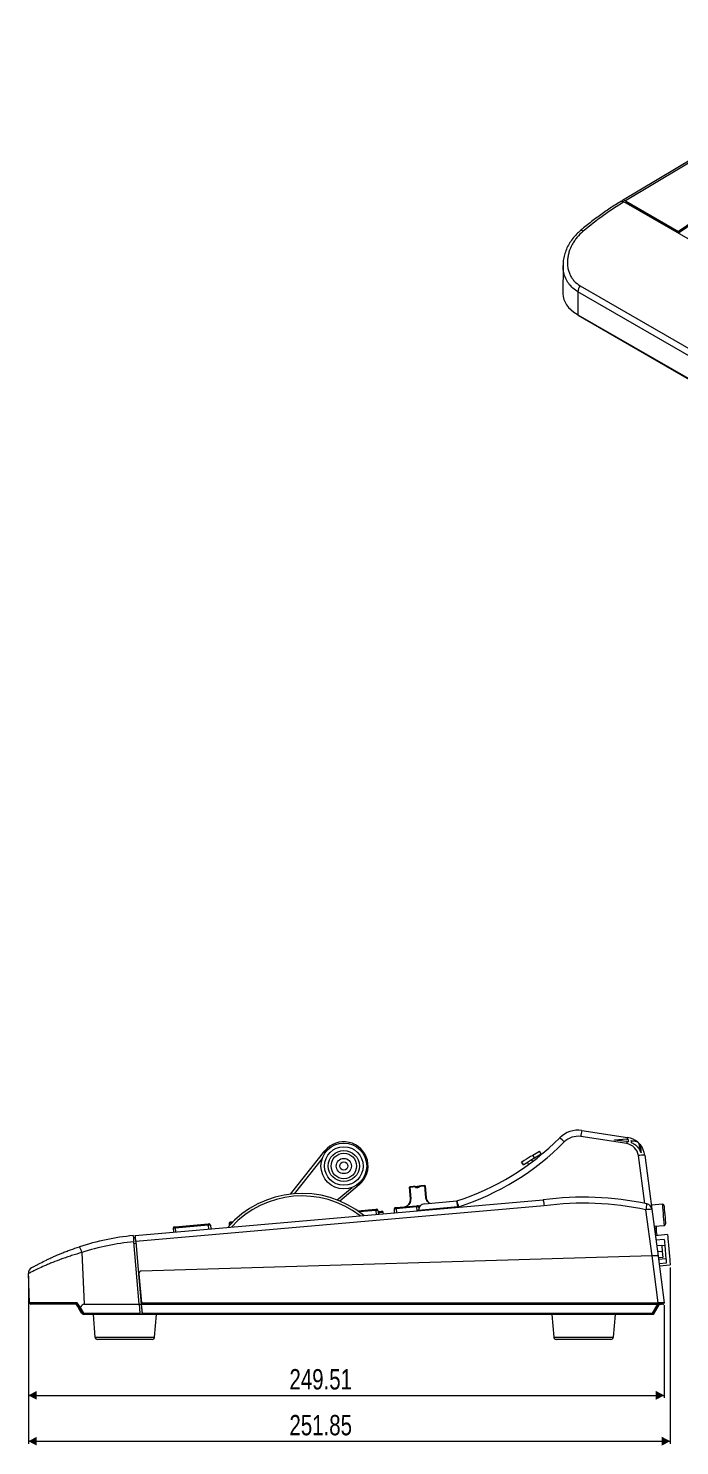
# Model space of a CAD drawing. Header units: millimetres. Extents: x 56 to 1167, y 133 to 726.
# Drawn here: x 498 to 754, y 133 to 690 of the extents above; entities that cross this region are included whole.
import ezdxf

# ---------------------------------------------------------------- set-up
doc = ezdxf.new("R2010")
doc.units = ezdxf.units.MM
doc.styles.add('SLDTEXTSTYLE0', font='TXT', dxfattribs={"width": 0.75})
doc.dimstyles.new('SLDDIMSTYLE1', dxfattribs={"dimtxt": 8, "dimasz": 3.302, "dimexe": 0, "dimexo": 0.0625, "dimgap": 2, "dimtad": 1, "dimrnd": 1e-09, "dimzin": 12, "dimdsep": 46, "dimtxsty": 'SLDTEXTSTYLE0', "dimsah": 1, "dimcen": 0.09, "dimadec": 0, "dimazin": 3, "dimtfac": 1, "dimtofl": 0, "dimtmove": 0, "dimatfit": 3, "dimfxl": 1, "dimfrac": 2, "dimtolj": 1, "dimtzin": 12, "dimarcsym": 0})

# ---------------------------------------------------------------- blocks, each defined once
blk = doc.blocks.new('_D_5')
at = {"color": 7, "linetype": 'Continuous', "lineweight": 0}
for p, q in [((498.32, 199.99), (498.32, 152.19)), ((747.82, 188.55), (747.82, 152.19)), ((498.32, 153.19), (747.82, 153.19))]:
    blk.add_line(p, q, dxfattribs=at)
for points in [[(498.32, 153.19), (501.62, 151.44), (501.62, 154.94)], [(747.82, 153.19), (744.52, 154.94), (744.52, 151.44)]]:
    blk.add_solid(points, dxfattribs=at)
at = {"color": 7, "linetype": 'Continuous', "lineweight": 0, "insert": (600.76, 163.5), "char_height": 8, "attachment_point": 1, "style": 'SLDTEXTSTYLE0'}
blk.add_mtext('249.51', dxfattribs=at)
blk = doc.blocks.new('_D_6')
at = {"color": 7, "linetype": 'Continuous', "lineweight": 0}
for p, q in [((750.17, 203.44), (750.17, 134.19)), ((498.32, 199.99), (498.32, 134.19)), ((498.32, 135.19), (750.17, 135.19))]:
    blk.add_line(p, q, dxfattribs=at)
for points in [[(498.32, 135.19), (501.62, 133.44), (501.62, 136.94)], [(750.17, 135.19), (746.87, 136.94), (746.87, 133.44)]]:
    blk.add_solid(points, dxfattribs=at)
at = {"color": 7, "linetype": 'Continuous', "lineweight": 0, "insert": (600.76, 145.5), "char_height": 8, "attachment_point": 1, "style": 'SLDTEXTSTYLE0'}
blk.add_mtext('251.85', dxfattribs=at)

msp = doc.modelspace()

# ---------------------------------------------------------------- linework, layer by layer
at = {"color": 7, "linetype": 'Continuous', "lineweight": 15}
for p, q in [((844.443, 690.007), (731.412, 622.394)), ((832.003, 663.549), (753.422, 610.247)), ((832.052, 662.927), (753.471, 609.624)), ((1007.501, 462.856), (732.029, 621.883)), ((732.633, 622.248), (753.422, 610.247)), ((753.471, 609.624), (733.225, 621.312)), ((753.471, 609.624), (753.422, 610.247)), ((708.109, 596.919), (708.078, 585.766)), ((713.976, 586.527), (713.951, 577.54)), ((787.363, 544.162), (713.976, 586.527)), ((714.868, 588.905), (788.254, 546.54)), ((713.789, 577.494), (714.055, 577.328)), ((713.951, 577.54), (787.87, 534.868)), ((714.055, 577.328), (787.973, 534.656)), ((715.459, 257.186), (733.478, 254.404)), ((733.087, 252.042), (715.068, 254.824)), ((730.807, 253.739), (730.861, 253.122)), ((737.864, 252.204), (738.08, 249.738)), ((601.183, 232.228), (614.674, 249.173)), ((696.232, 245.057), (695.832, 245.709)), ((696.302, 247.523), (698.9, 249.12)), ((696.982, 246.416), (696.302, 247.523)), ((696.982, 246.416), (699.581, 248.012)), ((699.581, 248.012), (698.9, 249.12)), ((740.172, 228.552), (737.701, 247.324)), ((740.189, 247.542), (742.992, 226.252)), ((691.871, 244.802), (692.551, 243.694)), ((692.551, 243.694), (691.871, 244.802)), ((694.128, 244.662), (694.621, 243.86)), ((694.223, 243.581), (694.223, 243.573)), ((628.22, 235.985), (620.515, 229.506)), ((648.215, 230.402), (647.823, 234.884)), ((647.951, 235.038), (647.851, 234.918)), ((647.937, 234.894), (648.329, 230.412)), ((649.947, 235.271), (651.84, 235.437)), ((651.658, 235.22), (650.164, 235.089)), ((650.19, 234.79), (650.164, 235.089)), ((651.658, 235.22), (651.684, 234.921)), ((653.846, 235.553), (653.966, 235.453)), ((654.277, 230.932), (653.885, 235.415)), ((653.999, 235.425), (654.391, 230.942)), ((540.266, 215.988), (700.266, 229.987)), ((653.728, 228.415), (666.389, 229.523)), ((666.389, 229.523), (666.47, 229.549)), ((747.188, 228.219), (742.783, 227.834)), ((700.698, 227.624), (540.474, 213.607)), ((627.582, 225.635), (634.632, 226.252)), ((635.506, 225.835), (635.663, 224.335)), ((637.656, 224.509), (637.603, 225.015)), ((641.814, 226.387), (641.919, 224.882)), ((642.602, 226.949), (650.571, 227.646)), ((650.614, 227.157), (642.644, 226.46)), ((650.904, 227.676), (652.289, 227.797)), ((651.445, 227.23), (651.519, 226.525)), ((666.878, 227.165), (651.446, 225.815)), ((651.446, 225.815), (651.446, 225.925)), ((651.446, 225.715), (651.446, 225.815)), ((667.228, 227.278), (666.878, 227.165)), ((742.992, 226.252), (745.407, 207.91)), ((555.145, 218.805), (555.25, 217.299)), ((555.933, 219.367), (568.883, 220.5)), ((568.926, 220.01), (555.975, 218.877)), ((569.757, 220.083), (569.915, 218.582)), ((577.061, 220.722), (577.123, 219.836)), ((577.849, 221.284), (578.568, 221.347)), ((743.868, 219.597), (747.912, 219.951)), ((744.507, 215.889), (744.017, 219.61)), ((744.634, 219.664), (744.622, 218.823)), ((539.535, 215.121), (540.336, 215.191)), ((541.822, 188.988), (539.675, 213.531)), ((540.544, 212.81), (539.744, 212.74)), ((540.474, 213.607), (541.588, 200.875)), ((749.135, 216.294), (744.358, 215.876)), ((747.839, 214.399), (744.59, 214.114)), ((746.841, 212.034), (744.886, 211.863)), ((746.841, 212.034), (747.049, 209.662)), ((748.044, 212.06), (748.505, 206.78)), ((519.29, 209.292), (520.176, 188.988)), ((743.055, 207.951), (542.613, 202.007)), ((745.482, 189.513), (743.055, 207.951)), ((747.049, 209.662), (745.197, 209.5)), ((745.407, 207.91), (747.823, 189.554)), ((747.256, 207.289), (745.508, 207.136)), ((747.049, 209.662), (747.256, 207.289)), ((498.82, 189.467), (498.317, 200.994)), ((541.652, 200.925), (541.588, 200.875)), ((541.588, 200.875), (542.628, 188.988)), ((541.652, 200.925), (542.65, 189.513)), ((542.033, 201.799), (541.969, 201.75)), ((748.649, 205.134), (745.805, 204.885)), ((745.913, 204.066), (750.172, 204.439)), ((542.65, 189.513), (745.482, 189.513)), ((517.266, 188.988), (499.32, 188.988)), ((519.524, 185.231), (518.199, 187.436)), ((518.646, 187.716), (519.984, 185.488)), ((542.178, 184.988), (519.952, 184.988)), ((519.984, 185.488), (542.168, 185.488)), ((520.176, 188.988), (541.822, 188.988)), ((523.683, 184.988), (524.461, 176.101)), ((541.822, 188.988), (541.873, 188.988)), ((542.168, 185.488), (541.873, 188.988)), ((541.873, 188.988), (542.577, 188.988)), ((542.915, 184.988), (542.178, 184.988)), ((542.577, 188.988), (542.915, 184.988)), ((542.577, 188.988), (542.628, 188.988)), ((542.67, 189.021), (542.628, 188.988)), ((542.628, 188.988), (745.27, 188.988)), ((542.628, 188.988), (542.923, 185.488)), ((745.462, 189.021), (542.67, 189.021)), ((542.915, 184.988), (542.934, 184.988)), ((542.923, 185.488), (743.25, 185.488)), ((743.507, 184.988), (542.934, 184.988)), ((547.871, 176.101), (548.648, 184.988)), ((703.683, 184.988), (704.461, 176.101)), ((727.871, 176.101), (728.648, 184.988)), ((743.25, 185.488), (745.27, 188.988)), ((745.816, 188.988), (743.507, 184.989)), ((745.27, 188.988), (746.72, 188.988)), ((747.327, 188.988), (746.72, 188.988)), ((546.875, 175.188), (525.457, 175.188)), ((726.875, 175.188), (705.457, 175.188))]:
    msp.add_line(p, q, dxfattribs=at)
at = {"color": 8, "linetype": 'Continuous', "lineweight": 15}
for p, q in [((842.761, 688.124), (732.633, 622.248)), ((733.225, 621.312), (733.123, 621.251)), ((613.614, 246.236), (602.571, 232.365)), ((619.463, 229.928), (625.313, 234.847)), ((634.675, 225.763), (628.202, 225.196)), ((634.675, 225.763), (634.806, 224.26)), ((642.644, 226.46), (642.776, 224.957)), ((650.614, 227.157), (650.745, 225.654)), ((651.835, 227.264), (651.445, 227.23)), ((743.055, 207.951), (740.672, 226.049)), ((555.975, 218.877), (556.107, 217.374)), ((568.926, 220.01), (569.057, 218.507)), ((578.033, 220.807), (577.892, 220.795)), ((577.892, 220.795), (577.903, 220.672)), ((744.122, 218.817), (744.131, 219.62)), ((748.044, 212.06), (746.848, 211.956)), ((748.505, 206.78), (745.589, 206.525)), ((524.461, 176.101), (540.65, 176.101)), ((540.65, 176.101), (547.871, 176.101)), ((704.461, 176.101), (720.65, 176.101)), ((720.65, 176.101), (727.871, 176.101))]:
    msp.add_line(p, q, dxfattribs=at)
at = {"color": 8, "linetype": 'Continuous', "lineweight": 15, "flags": 128}
for points in [[(716.03, 610.325), (715.726, 610.513), (715.454, 610.634), (715.224, 610.683), (715.043, 610.658), (714.97, 610.614)], [(615.065, 248.862), (615.021, 248.896), (614.903, 248.991), (614.806, 249.068), (614.733, 249.126), (614.689, 249.161), (614.674, 249.173)], [(627.899, 236.368), (627.934, 236.325), (628.032, 236.209), (628.112, 236.114), (628.171, 236.044), (628.208, 236), (628.22, 235.985)], [(747.912, 219.951), (747.902, 220.055), (747.863, 220.505), (747.796, 221.273), (747.707, 222.291), (747.604, 223.469), (747.496, 224.701), (747.393, 225.879), (747.304, 226.897), (747.237, 227.666), (747.197, 228.116), (747.188, 228.219)], [(637.603, 225.015), (637.454, 225.002), (637.01, 224.963), (636.277, 224.899), (635.61, 224.841)]]:
    msp.add_lwpolyline(points, dxfattribs=at)
at = {"color": 7, "linetype": 'Continuous', "lineweight": 15, "flags": 128}
for points in [[(728.265, 253.516), (730.01, 253.669), (731.58, 253.806), (732.922, 253.924)], [(728.272, 253.44), (728.268, 253.478), (728.265, 253.516)], [(696.302, 247.523), (696.265, 247.501), (695.952, 247.308), (695.359, 246.944), (694.577, 246.464), (693.721, 245.938), (692.92, 245.446), (692.293, 245.061), (691.934, 244.84), (691.871, 244.802)], [(696.982, 246.416), (696.932, 246.385), (696.616, 246.191), (696.052, 245.844), (695.314, 245.391), (694.503, 244.892), (693.727, 244.416), (693.091, 244.025), (692.681, 243.773), (692.551, 243.694)], [(647.823, 234.884), (647.826, 234.888), (647.835, 234.899), (647.851, 234.918)], [(650.164, 235.089), (649.876, 235.064), (649.589, 235.039), (649.305, 235.014), (649.024, 234.99), (648.746, 234.965), (648.472, 234.941), (648.202, 234.918), (647.937, 234.894)], [(650.093, 235.225), (649.816, 235.201), (649.54, 235.177), (649.267, 235.153), (648.997, 235.129), (648.729, 235.106), (648.466, 235.083), (648.206, 235.06), (647.951, 235.038)], [(648.087, 235.108), (648.31, 235.128), (648.536, 235.148), (648.765, 235.168), (648.997, 235.188), (649.232, 235.208), (649.468, 235.229), (649.707, 235.25), (649.947, 235.271)], [(650.19, 234.79), (650.376, 234.807), (650.563, 234.823), (650.75, 234.839), (650.937, 234.856), (651.124, 234.872), (651.311, 234.889), (651.498, 234.905), (651.684, 234.921)], [(653.885, 235.415), (653.62, 235.392), (653.35, 235.368), (653.075, 235.344), (652.798, 235.32), (652.516, 235.295), (652.232, 235.27), (651.946, 235.245), (651.658, 235.22)], [(653.846, 235.553), (653.591, 235.531), (653.331, 235.508), (653.068, 235.485), (652.8, 235.462), (652.53, 235.438), (652.257, 235.414), (651.981, 235.39), (651.704, 235.366)], [(651.84, 235.437), (652.08, 235.458), (652.319, 235.479), (652.555, 235.499), (652.79, 235.52), (653.022, 235.54), (653.251, 235.56), (653.477, 235.58), (653.7, 235.599)], [(653.966, 235.453), (653.984, 235.437), (653.995, 235.428), (653.999, 235.425)], [(648.215, 230.402), (648.217, 230.402), (648.223, 230.402), (648.232, 230.403), (648.246, 230.404), (648.263, 230.406), (648.282, 230.407), (648.305, 230.409), (648.329, 230.412)], [(654.277, 230.932), (654.302, 230.934), (654.324, 230.936), (654.344, 230.938), (654.36, 230.939), (654.374, 230.94), (654.383, 230.941), (654.389, 230.942), (654.391, 230.942)], [(634.632, 226.252), (634.697, 226.258), (634.759, 226.263), (634.817, 226.268), (634.867, 226.273), (634.909, 226.276), (634.94, 226.279), (634.958, 226.281), (634.965, 226.281)], [(634.632, 226.252), (634.633, 226.243), (634.635, 226.215), (634.639, 226.17), (634.645, 226.109), (634.651, 226.035), (634.658, 225.951), (634.666, 225.859), (634.675, 225.763)], [(635.506, 225.835), (635.49, 225.834), (635.442, 225.83), (635.366, 225.823), (635.262, 225.814), (635.136, 225.803), (634.993, 225.79), (634.837, 225.777), (634.675, 225.763)], [(635.559, 225.329), (635.772, 225.348), (636.485, 225.41), (636.917, 225.448), (637.062, 225.461)], [(642.644, 226.46), (642.482, 226.446), (642.326, 226.432), (642.183, 226.419), (642.057, 226.408), (641.954, 226.399), (641.877, 226.393), (641.83, 226.389), (641.814, 226.387)], [(642.269, 226.92), (642.275, 226.921), (642.294, 226.922), (642.325, 226.925), (642.366, 226.929), (642.417, 226.933), (642.474, 226.938), (642.537, 226.944), (642.602, 226.949)], [(642.644, 226.46), (642.636, 226.556), (642.628, 226.648), (642.621, 226.732), (642.614, 226.806), (642.609, 226.867), (642.605, 226.912), (642.602, 226.94), (642.602, 226.949)], [(650.571, 227.646), (650.636, 227.652), (650.699, 227.658), (650.756, 227.663), (650.806, 227.667), (650.848, 227.671), (650.879, 227.673), (650.898, 227.675), (650.904, 227.676)], [(650.571, 227.646), (650.572, 227.637), (650.574, 227.609), (650.578, 227.564), (650.584, 227.504), (650.59, 227.43), (650.598, 227.345), (650.606, 227.253), (650.614, 227.157)], [(651.445, 227.23), (651.429, 227.228), (651.382, 227.224), (651.305, 227.218), (651.201, 227.208), (651.076, 227.197), (650.932, 227.185), (650.776, 227.171), (650.614, 227.157)], [(747.73, 227.765), (747.745, 227.587), (747.791, 227.07), (747.861, 226.266), (747.95, 225.252), (748.048, 224.129), (748.146, 223.005), (748.235, 221.991), (748.305, 221.187), (748.35, 220.671), (748.366, 220.493)], [(555.975, 218.877), (555.813, 218.863), (555.658, 218.849), (555.514, 218.837), (555.388, 218.826), (555.285, 218.817), (555.208, 218.81), (555.161, 218.806), (555.145, 218.805)], [(555.6, 219.338), (555.606, 219.338), (555.625, 219.34), (555.656, 219.342), (555.697, 219.346), (555.748, 219.351), (555.805, 219.356), (555.868, 219.361), (555.933, 219.367)], [(555.975, 218.877), (555.967, 218.973), (555.959, 219.065), (555.952, 219.15), (555.945, 219.224), (555.94, 219.285), (555.936, 219.33), (555.933, 219.357), (555.933, 219.367)], [(568.883, 220.5), (568.948, 220.505), (569.011, 220.511), (569.068, 220.516), (569.119, 220.52), (569.16, 220.524), (569.191, 220.527), (569.21, 220.528), (569.216, 220.529)], [(568.883, 220.5), (568.884, 220.49), (568.886, 220.463), (568.89, 220.418), (568.896, 220.357), (568.902, 220.283), (568.91, 220.198), (568.918, 220.106), (568.926, 220.01)], [(569.757, 220.083), (569.741, 220.082), (569.694, 220.077), (569.617, 220.071), (569.513, 220.062), (569.388, 220.051), (569.244, 220.038), (569.088, 220.024), (568.926, 220.01)], [(577.892, 220.795), (577.73, 220.781), (577.574, 220.767), (577.43, 220.754), (577.304, 220.743), (577.201, 220.734), (577.124, 220.728), (577.077, 220.723), (577.061, 220.722)], [(577.516, 221.255), (577.522, 221.256), (577.541, 221.257), (577.572, 221.26), (577.614, 221.264), (577.664, 221.268), (577.722, 221.273), (577.784, 221.278), (577.849, 221.284)], [(577.892, 220.795), (577.883, 220.891), (577.875, 220.983), (577.868, 221.067), (577.861, 221.141), (577.856, 221.202), (577.852, 221.247), (577.85, 221.275), (577.849, 221.284)], [(744.122, 218.817), (744.219, 218.818), (744.313, 218.819), (744.4, 218.82), (744.475, 218.821), (744.538, 218.822), (744.584, 218.823), (744.612, 218.823), (744.622, 218.823)], [(540.474, 213.607), (540.433, 214.077), (540.394, 214.526), (540.358, 214.937), (540.326, 215.297), (540.301, 215.591), (540.282, 215.809), (540.27, 215.943), (540.266, 215.988)], [(747.839, 214.399), (747.843, 214.351), (747.855, 214.212), (747.875, 213.987), (747.901, 213.687), (747.933, 213.326), (747.968, 212.922), (748.006, 212.493), (748.044, 212.06)], [(749.135, 216.294), (749.151, 216.107), (749.199, 215.561), (749.275, 214.687), (749.376, 213.542), (749.493, 212.198), (749.621, 210.738), (749.751, 209.256), (749.874, 207.843), (749.984, 206.588), (750.073, 205.571), (750.136, 204.855), (750.168, 204.486), (750.172, 204.439)], [(748.505, 206.78), (748.535, 206.445), (748.562, 206.13), (748.587, 205.846), (748.609, 205.6), (748.626, 205.401), (748.639, 205.254), (748.647, 205.164), (748.649, 205.134)], [(519.204, 185.576), (518.44, 186.848), (517.676, 188.12), (517.259, 188.813)], [(518.199, 187.436), (517.732, 188.213), (517.265, 188.99)]]:
    msp.add_lwpolyline(points, dxfattribs=at)
at = {"color": 7, "linetype": 'Continuous', "lineweight": 15}
for radius in [9, 7.591, 6.095, 5, 3, 1.6]:
    msp.add_circle((622.106, 243.256), radius, dxfattribs=at)
for centre, radius, start, end in [((717.756, 586.466), 3.78, 139.82233, 179.07472), ((713.933, 247.304), 10, 81.22136, 135.26248), ((771.188, 246.747), 56.698, 169.3899, 171.80956), ((622.106, 243.256), 9.5, 310.06107, 141.47666), ((635.796, 324.728), 100, 287.8632, 315.26248), ((635.786, 324.837), 102.5, 287.8632, 315.26248), ((693.236, 238.028), 21.235, 43.66927, 50.19646), ((713.924, 247.412), 7.5, 81.22136, 135.26248), ((953.487, 217.918), 223.026, 170.99489, 171.19906), ((732.248, 246.606), 5.5, 7.5, 81.22136), ((742.54, 252.415), 9.278, 167.62172, 171.8136), ((732.257, 246.497), 8, 49.80479, 81.22136), ((732.257, 246.497), 8, 38.9695, 45.50417), ((732.257, 246.497), 8, 7.5, 38.9695), ((740.195, 233.141), 14.401, 90.0251, 99.97495), ((605.656, 193.988), 38.5, 50.83062, 139.16938), ((605.656, 193.988), 37.5, 52.42654, 137.57346), ((653.946, 225.925), 2.5, 95, 180), ((609.291, 209.217), 60.687, 17.31419, 19.57438), ((715.968, 111.018), 120, 77.94229, 97.51861), ((716.127, 111.142), 117.5, 77.94229, 97.54526), ((729.909, 228.922), 11.14, 345.05503, 357.16302), ((740.513, 225.926), 2.5, 7.5, 77.94229), ((747.232, 227.721), 0.5, 5, 95), ((635.008, 225.783), 0.5, 6, 95), ((637.105, 224.963), 0.5, 6, 95), ((642.312, 226.422), 0.5, 95, 184), ((650.948, 227.177), 0.5, 6, 95), ((743.049, 212.24), 14.012, 90.23403, 99.76591), ((555.643, 218.839), 0.5, 95, 184), ((569.26, 220.031), 0.5, 6, 95), ((577.56, 220.757), 0.5, 95, 184), ((747.868, 220.449), 0.5, 275, 5), ((549.059, 116.376), 100, 95.50504, 107.87622), ((511.406, 207.373), 8.114, 13.68414, 30.97094), ((549.218, 116.499), 97.5, 95.61745, 107.87622), ((500.815, 201.103), 2.5, 119.65763, 182.5), ((542.58, 200.963), 0.996, 127.82447, 185.04368), ((542.643, 201.013), 0.995, 91.70154, 185.06799), ((499.32, 189.488), 0.5, 182.5, 270), ((741.549, 189.431), 3.935, 354.01784, 1.19967), ((747.327, 189.488), 0.5, 270, 7.5), ((517.758, 188.928), 4.097, 295.52655, 302.90884), ((519.952, 185.488), 0.5, 211, 270), ((517.998, 185.364), 1.99, 349.12092, 3.58747), ((743.5, 184.993), 0.00806, 326.44156, 332.71928), ((525.457, 176.188), 1, 185, 270), ((546.875, 176.188), 1, 270, 355), ((705.457, 176.188), 1, 185, 270), ((726.875, 176.188), 1, 270, 355)]:
    msp.add_arc(centre, radius, start, end, dxfattribs=at)
at = {"color": 8, "linetype": 'Continuous', "lineweight": 15}
msp.add_arc((714.193, 577.527), 0.242, 176.94754, 235.13008, dxfattribs=at)
at = {"color": 7, "linetype": 'Continuous', "lineweight": 15}
for centre, major_axis, ratio, start_param, end_param in [((735.837, 546.239), (58.285, 81.637), 0.5818587, 0.9376468, 1.1535645), ((732.787, 620.303), (-1.409, 2.069), 0.5247718, 5.4558568, 6.5040501), ((733.379, 619.368), (-1.409, 2.069), 0.5247718, 5.4558568, 5.8168604), ((728.078, 585.745), (20, -0.004), 0.5797075, 3.1400857, 3.9082191), ((954.727, 217.707), (-237.609, 36.693), 0.0103982, 5.9146447, 5.977176), ((666.887, 227.057), (-0.499, 2.466), 0.0048599, 4.7554744, 6.2831853), ((742.896, 207.828), (2.511, 0.082), 0.047118, 0.0046414, 1.5058502), ((518.839, 189.488), (20.018, 0.022), 0.0011637, 1.636967, 3.1416422), ((518.94, 187.174), (-21.548, 35.008), 0.0002759, 4.7272202, 4.7790056), ((542.618, 189.488), (-0.042, 0.5), 0.0673897, 3.4969928, 4.7560665), ((745.31, 189.488), (2.513, 0.065), 0.0080554, 0.0008485, 1.5020572), ((536.554, -216.253), (-16.417, 405.241), 0.0492129, 6.2811916, 6.3604603), ((542.136, 185.488), (-0.042, 0.5), 0.0632597, 3.1362358, 4.7070321), ((542.891, 185.488), (-0.042, 0.5), 0.0632597, 3.1362358, 4.7070321), ((743.218, 185.488), (-0.289, 0.5), 0.0478201, 3.1691946, 4.6847871)]:
    msp.add_ellipse(centre, major_axis=major_axis, ratio=ratio, start_param=start_param, end_param=end_param, dxfattribs=at)
at = {"color": 8, "linetype": 'Continuous', "lineweight": 15}
msp.add_ellipse((728.078, 585.745), major_axis=(20, -0.004), ratio=0.5797075, start_param=3.9082191, end_param=3.9281796, dxfattribs=at)
at = {"color": 7, "linetype": 'Continuous', "lineweight": 15}
for points, knots in [([(730.998, 622.144), (730.251, 621.685), (728.087, 620.353), (724.522, 617.968), (720.327, 614.923), (717.15, 612.426), (715.376, 610.952), (714.968, 610.613)], [0, 0, 0, 0, 0.1378444, 0.399259, 0.6606638, 0.9220394, 1, 1, 1, 1]), ([(730.812, 622.01), (730.926, 622.064), (731.174, 622.184), (731.622, 622.094), (731.924, 621.937), (732.029, 621.883)], [0, 0, 0, 0, 0.3548167, 0.7753833, 1, 1, 1, 1]), ([(714.98, 610.602), (714.44, 610.131), (713.284, 609.121), (711.783, 607.351), (710.442, 605.37), (709.387, 603.257), (708.635, 601.067), (708.184, 598.943), (708.147, 597.563), (708.13, 596.932)], [0, 0, 0, 0, 0.1290566, 0.2764852, 0.4262225, 0.5759885, 0.7246998, 0.8741385, 1, 1, 1, 1]), ([(716.03, 610.325), (715.119, 609.561), (714.307, 608.741), (713.227, 607.433), (712.889, 606.984), (712.261, 606.06), (711.97, 605.582), (711.175, 604.125), (710.756, 603.131), (710.292, 601.611), (710.165, 601.1), (709.968, 600.068), (709.899, 599.55), (709.784, 598.014), (709.826, 597.004), (710.081, 595.52), (710.199, 595.033), (710.495, 594.092), (710.674, 593.636), (711.096, 592.754), (711.338, 592.328), (711.891, 591.51), (712.198, 591.122), (713.199, 590.041), (713.976, 589.419), (714.868, 588.905)], [0, 0, 0, 0, 0.125, 0.125, 0.1875, 0.1875, 0.25, 0.25, 0.375, 0.375, 0.4375, 0.4375, 0.5, 0.5, 0.625, 0.625, 0.6875, 0.6875, 0.75, 0.75, 0.8125, 0.8125, 0.875, 0.875, 1, 1, 1, 1]), ([(733.677, 253.615), (733.688, 253.488), (733.7, 253.351), (733.726, 253.058), (733.74, 252.9), (733.754, 252.736)], [0, 0, 0, 0, 0.5, 0.5, 1, 1, 1, 1]), ([(734.912, 253.27), (735.174, 253.219), (735.427, 253.182), (735.916, 253.113), (736.153, 253.079), (736.585, 252.995), (736.782, 252.944), (737.137, 252.805), (737.291, 252.718), (737.421, 252.608)], [0, 0, 0, 0, 0.25, 0.25, 0.5, 0.5, 0.75, 0.75, 1, 1, 1, 1]), ([(738.745, 248.472), (738.665, 248.688), (738.574, 248.9), (738.37, 249.316), (738.255, 249.52), (737.883, 250.112), (737.598, 250.474), (736.955, 251.138), (736.594, 251.442), (735.828, 251.96), (735.422, 252.178), (734.992, 252.356)], [0, 0, 0, 0, 0.125, 0.125, 0.25, 0.25, 0.5, 0.5, 0.75, 0.75, 1, 1, 1, 1]), ([(738.477, 251.529), (738.477, 251.529), (738.48, 251.497), (738.49, 251.378), (738.498, 251.292), (738.516, 251.085), (738.527, 250.963), (738.55, 250.701), (738.562, 250.559), (738.601, 250.113), (738.629, 249.798), (738.686, 249.146), (738.715, 248.81), (738.745, 248.472)], [0, 0, 0, 0, 0.125, 0.125, 0.25, 0.25, 0.375, 0.375, 0.5, 0.5, 0.75, 0.75, 1, 1, 1, 1]), ([(647.851, 234.918), (647.861, 234.911), (647.882, 234.897), (647.916, 234.893), (647.935, 234.894), (647.937, 234.894)], [0, 0, 0, 0, 0.464566, 0.9317902, 1, 1, 1, 1]), ([(647.951, 235.038), (647.969, 235.055), (648.005, 235.089), (648.054, 235.104), (648.082, 235.108), (648.086, 235.108), (648.087, 235.108)], [0, 0, 0, 0, 0.4567022, 0.9116149, 0.9835641, 1, 1, 1, 1]), ([(650.093, 235.225), (650.072, 235.239), (650.025, 235.27), (649.974, 235.273), (649.948, 235.271), (649.947, 235.271)], [0, 0, 0, 0, 0.4511918, 0.9873494, 1, 1, 1, 1]), ([(650.164, 235.089), (650.157, 235.121), (650.147, 235.171), (650.108, 235.21), (650.093, 235.225)], [0, 0, 0, 0, 0.6227938, 1, 1, 1, 1]), ([(651.704, 235.366), (651.69, 235.344), (651.659, 235.299), (651.658, 235.247), (651.658, 235.22)], [0, 0, 0, 0, 0.46902957, 1, 1, 1, 1]), ([(651.84, 235.437), (651.839, 235.437), (651.812, 235.434), (651.763, 235.422), (651.723, 235.383), (651.704, 235.366)], [0, 0, 0, 0, 0.0126546, 0.548827, 1, 1, 1, 1]), ([(653.7, 235.599), (653.701, 235.599), (653.705, 235.6), (653.733, 235.601), (653.784, 235.595), (653.825, 235.567), (653.846, 235.553)], [0, 0, 0, 0, 0.016422, 0.08836391, 0.54329098, 1, 1, 1, 1]), ([(653.885, 235.415), (653.9, 235.418), (653.932, 235.423), (653.955, 235.441), (653.964, 235.451), (653.966, 235.453)], [0, 0, 0, 0, 0.4597912, 0.9174267, 1, 1, 1, 1]), ([(645.957, 227.243), (646.202, 227.314), (646.632, 227.44), (647.337, 227.956), (647.866, 228.632), (648.213, 229.48), (648.214, 230.095), (648.215, 230.402)], [0, 0, 0, 0, 0.2588562, 0.4529272, 0.6366291, 0.8186129, 1, 1, 1, 1]), ([(654.391, 230.942), (654.402, 230.853), (654.447, 230.458), (654.695, 229.76), (655.249, 229.017), (655.698, 228.737), (655.908, 228.606)], [0, 0, 0, 0, 0.087394, 0.3880218, 0.7141164, 1, 1, 1, 1]), ([(700.266, 229.987), (700.277, 229.988), (700.29, 229.973), (700.317, 229.915), (700.333, 229.871), (700.366, 229.755), (700.384, 229.683), (700.421, 229.514), (700.44, 229.416), (700.48, 229.199), (700.5, 229.08), (700.541, 228.823), (700.562, 228.685), (700.602, 228.399), (700.622, 228.25), (700.661, 227.941), (700.68, 227.781), (700.698, 227.624)], [0, 0, 0, 0, 0.125, 0.125, 0.25, 0.25, 0.375, 0.375, 0.5, 0.5, 0.625, 0.625, 0.75, 0.75, 0.875, 0.875, 1, 1, 1, 1]), ([(744.622, 218.823), (744.63, 218.489), (744.653, 217.515), (744.847, 216.559), (744.976, 215.93)], [0, 0, 0, 0, 0.3424087, 1, 1, 1, 1]), ([(499.578, 203.276), (499.578, 203.276), (499.713, 203.353), (500.115, 203.579), (500.281, 203.673), (500.671, 203.889), (500.895, 204.013), (501.399, 204.288), (501.68, 204.44), (502.297, 204.769), (502.635, 204.948), (503.708, 205.504), (504.506, 205.908), (505.824, 206.547), (506.283, 206.767), (507.242, 207.214), (507.734, 207.439), (509.247, 208.116), (510.305, 208.569), (511.967, 209.244), (512.536, 209.47), (513.678, 209.909), (514.254, 210.125), (515.992, 210.758), (517.169, 211.163), (518.363, 211.548)], [0, 0, 0, 0, 0.125, 0.125, 0.1875, 0.1875, 0.25, 0.25, 0.3125, 0.3125, 0.375, 0.375, 0.5, 0.5, 0.5625, 0.5625, 0.625, 0.625, 0.75, 0.75, 0.8125, 0.8125, 0.875, 0.875, 1, 1, 1, 1]), ([(539.466, 215.915), (539.466, 215.915), (539.467, 215.899), (539.473, 215.84), (539.476, 215.795), (539.487, 215.676), (539.493, 215.604), (539.508, 215.433), (539.517, 215.333), (539.536, 215.115), (539.546, 214.995), (539.569, 214.737), (539.581, 214.597), (539.619, 214.166), (539.647, 213.851), (539.675, 213.531)], [0, 0, 0, 0, 0.125, 0.125, 0.25, 0.25, 0.375, 0.375, 0.5, 0.5, 0.625, 0.625, 0.75, 0.75, 1, 1, 1, 1]), ([(519.29, 209.292), (517.939, 208.905), (516.609, 208.497), (514.642, 207.858), (513.991, 207.64), (512.699, 207.195), (512.055, 206.967), (510.179, 206.285), (508.988, 205.829), (507.29, 205.148), (506.737, 204.921), (505.666, 204.472), (505.155, 204.253), (503.691, 203.615), (502.809, 203.213), (501.629, 202.661), (501.259, 202.485), (500.586, 202.16), (500.281, 202.011), (499.734, 201.739), (499.492, 201.617), (499.176, 201.456), (499.079, 201.406), (498.901, 201.314), (498.82, 201.272), (498.461, 201.083), (498.317, 201.002), (498.317, 200.994)], [0, 0, 0, 0, 0.125, 0.125, 0.1875, 0.1875, 0.25, 0.25, 0.375, 0.375, 0.4375, 0.4375, 0.5, 0.5, 0.625, 0.625, 0.6875, 0.6875, 0.75, 0.75, 0.8125, 0.8125, 0.84375, 0.84375, 0.875, 0.875, 1, 1, 1, 1]), ([(517.265, 188.99), (517.258, 189.002), (517.286, 189.073), (517.381, 189.268), (517.447, 189.391), (517.515, 189.51)], [0, 0, 0, 0, 0.5, 0.5, 1, 1, 1, 1]), ([(518.63, 187.699), (518.516, 187.631), (518.404, 187.563), (518.245, 187.466), (518.198, 187.437), (518.199, 187.436)], [0, 0, 0, 0, 0.5, 0.5, 1, 1, 1, 1]), ([(518.63, 187.699), (518.634, 187.702), (518.638, 187.705), (518.641, 187.709), (518.643, 187.711), (518.644, 187.714), (518.646, 187.716)], [0, 0, 0, 0, 0.000015666708, 0.000015666708, 0.000015666708, 0.000023383882, 0.000023383882, 0.000023383882, 0.000023383882]), ([(519.476, 185.311), (519.462, 185.317), (519.367, 185.358), (519.279, 185.461), (519.217, 185.556), (519.204, 185.576)], [0, 0, 0, 0, 0.1119662, 0.8115876, 1, 1, 1, 1]), ([(746.72, 188.988), (746.728, 188.988), (746.738, 188.988), (746.747, 188.989), (746.746, 188.99), (746.742, 188.991), (746.735, 188.992), (746.711, 188.994), (746.692, 188.995), (746.631, 188.999), (746.585, 189.001), (746.439, 189.007), (746.331, 189.01), (745.981, 189.018), (745.725, 189.021), (745.462, 189.021)], [0, 0, 0, 0, 0.015625, 0.015625, 0.03125, 0.03125, 0.0625, 0.0625, 0.125, 0.125, 0.25, 0.25, 0.5, 0.5, 1, 1, 1, 1])]:
    msp.add_open_spline(points, degree=3, knots=knots, dxfattribs=at)
at = {"color": 8, "linetype": 'Continuous', "lineweight": 15}
for points, knots in [([(713.976, 586.527), (713.29, 586.982), (711.896, 587.905), (710.295, 589.719), (709.077, 591.794), (708.358, 594.09), (708.051, 595.839), (708.13, 596.806), (708.14, 596.932)], [0, 0, 0, 0, 0.1909141, 0.3873628, 0.5775377, 0.7726693, 0.9703972, 1, 1, 1, 1]), ([(648.329, 230.412), (648.328, 230.084), (648.325, 229.428), (647.94, 228.518), (647.365, 227.817), (646.871, 227.422), (646.645, 227.339), (646.63, 227.333)], [0, 0, 0, 0, 0.2396271, 0.4807146, 0.7244122, 0.9808227, 1, 1, 1, 1]), ([(655.726, 228.59), (655.568, 228.688), (655.15, 228.948), (654.61, 229.674), (654.337, 230.415), (654.288, 230.837), (654.277, 230.932)], [0, 0, 0, 0, 0.2160508, 0.5746687, 0.9042837, 1, 1, 1, 1])]:
    msp.add_open_spline(points, degree=3, knots=knots, dxfattribs=at)
at = {"color": 7, "linetype": 'Continuous', "lineweight": 15}
for points in [[(732.922, 253.924), (733.063, 253.858), (733.208, 253.794), (733.357, 253.736)], [(733.754, 252.736), (733.574, 252.773), (733.393, 252.804), (733.21, 252.827)], [(733.357, 253.736), (733.463, 253.695), (733.569, 253.655), (733.677, 253.615)], [(734.992, 252.356), (734.962, 252.695), (734.935, 253.001), (734.912, 253.27)], [(737.421, 252.608), (737.626, 252.435), (737.784, 252.283), (737.864, 252.204)]]:
    msp.add_open_spline(points, degree=3, dxfattribs=at)

# ---------------------------------------------------------------- dimensions: what is measured, and where the dimension line sits
at = {"color": 7, "linetype": 'Continuous', "lineweight": 0}
for base, p1, p2, picture, middle in [((750.17209, 135.18838), (498.3171, 200.99397), (750.17209, 204.43896), '_D_6', (617.01881, 135.18838)), ((747.823, 153.188), (498.317, 200.994), (747.823, 189.554), '_D_5', (617.019, 153.188))]:
    dim = msp.add_linear_dim(base=base, p1=p1, p2=p2, dimstyle='SLDDIMSTYLE1', dxfattribs=at)
    dim.commit()
    dim.dimension.update_dxf_attribs({"geometry": picture, "text_midpoint": middle, "dimtype": 160})

doc.saveas('drawing.dxf')
